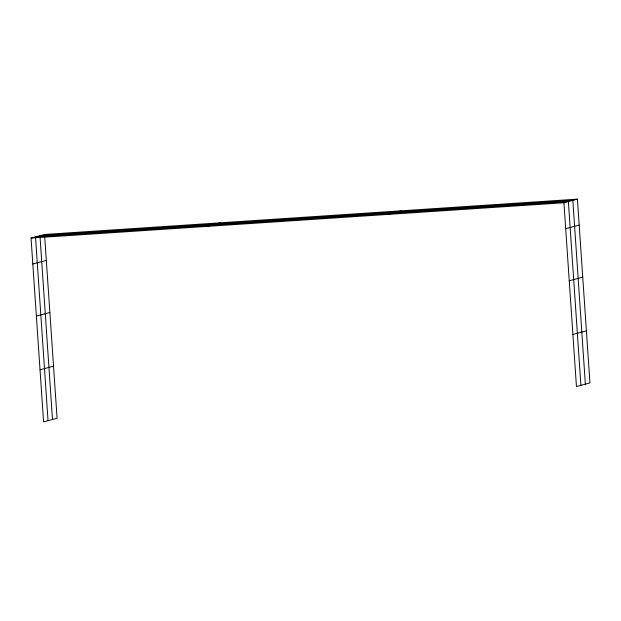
<?xml version="1.0" encoding="UTF-8"?>
<svg xmlns="http://www.w3.org/2000/svg" width="621" height="621" viewBox="0 0 621 621"><rect width="100%" height="100%" fill="white"/><g stroke="black" fill="none" stroke-linecap="round" stroke-linejoin="round"><path stroke-width="0.93" d="M44.549 234.459L57.078 418.251L43.579 421.869L31.05 238.068L44.549 234.459L577.421 199.131L589.95 382.932L576.451 386.541L563.922 202.749L577.421 199.131M32.82 264.01L46.319 260.401M206.894 226.409L220.393 222.799M388.071 214.4L401.57 210.791M36.367 316.105L49.866 312.487M565.692 228.691L579.191 225.081M40.031 369.774L53.53 366.165M569.24 280.785L582.739 277.168M572.896 334.455L586.403 330.838M31.05 238.068L563.922 202.749M585.362 384.158L572.834 200.366L39.961 235.685L52.49 419.478M580.907 385.354L568.378 201.553L35.506 236.873L48.034 420.673"/></g></svg>
